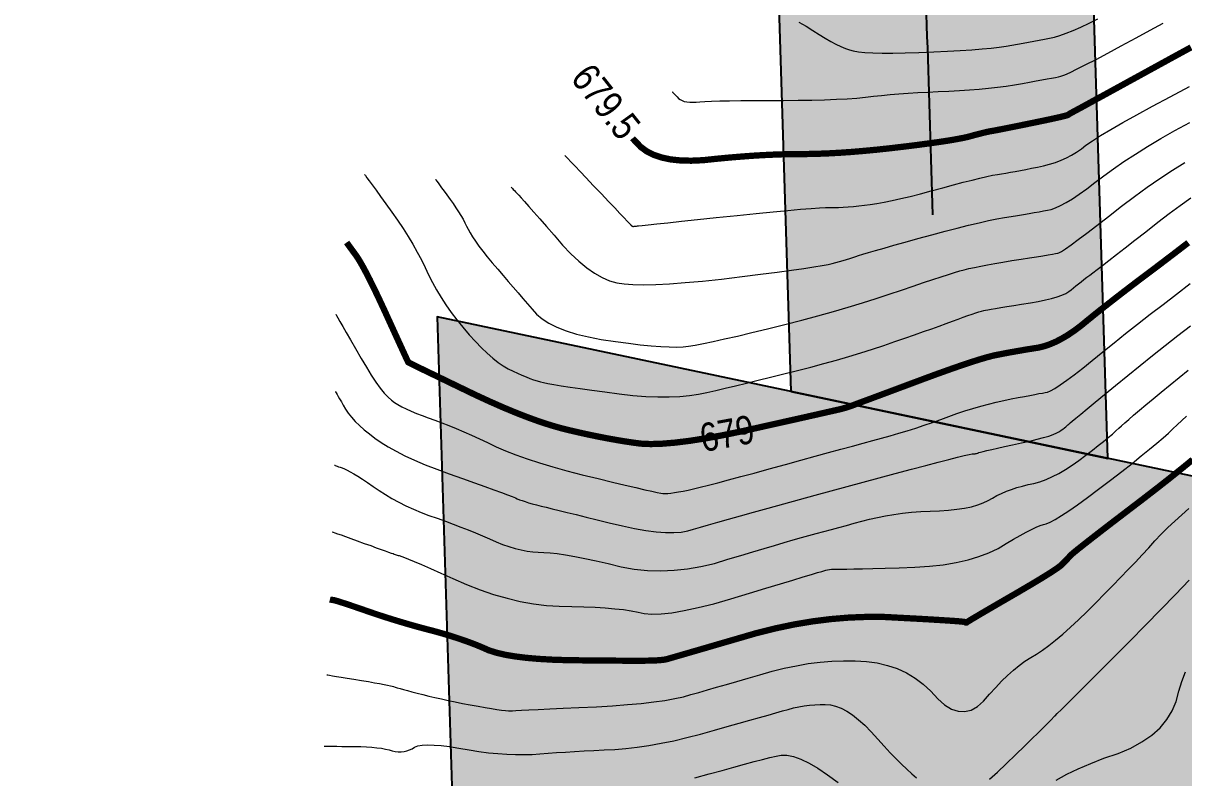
# Model space of a CAD drawing. Extents: x 637295 to 638874, y 5971243 to 5973352.
# Drawn here: x 638047.96 to 638084.81, y 5971351.33 to 5971375.29 of the extents above; entities that cross this region are included whole.
import ezdxf

# ---------------------------------------------------------------- set-up
doc = ezdxf.new("R2010")
doc.units = 0
doc.header["$LTSCALE"] = 5
doc.layers.add('C-TOPO-MAJR', color=7, linetype='Continuous', lineweight=15, true_color=0xd3aa5f)
doc.layers.add('C-TOPO-MINR', color=7, linetype='Continuous', lineweight=13, true_color=0xe9d5af)
doc.layers.add('C-TOPO-MAJR-TEXT', color=7, linetype='Continuous', true_color=0x644b1b)
for name, color, linetype in [('P-TEMP-ATCO PIPELINES', 104, 'Continuous'), ('P-TEMP-ATCO PIPELINES-H', 71, 'Continuous'), ('T-WATER', 160, 'Continuous')]:
    doc.layers.add(name, color=color, linetype=linetype)
doc.styles.add('1.0', font='ARIALN.TTF', dxfattribs={"height": 1})
doc.styles.get("Standard").update_dxf_attribs({"font": 'ARIALN.TTF'})
doc.dimstyles.new('Compass 500', dxfattribs={"dimscale": 0.5, "dimtxt": 0.9, "dimasz": 2, "dimexe": 0.2, "dimexo": 0.0625, "dimgap": 0.5, "dimtad": 0, "dimtih": 1, "dimtoh": 1, "dimzin": 0, "dimdsep": 46, "dimtxsty": '1.0', "dimcen": 0.1, "dimse1": 1, "dimse2": 1, "dimclrd": 256, "dimclrt": 256, "dimaunit": 1, "dimadec": 4, "dimazin": 0, "dimtfac": 0.06, "dimtofl": 0, "dimtmove": 0, "dimatfit": 0, "dimfxl": 0.2, "dimtolj": 1, "dimtzin": 0, "dimlwd": -1, "dimarcsym": 0})

msp = doc.modelspace()

# ---------------------------------------------------------------- hatches: boundary and pattern name
at = {"layer": 'P-TEMP-ATCO PIPELINES-H'}
h = msp.add_hatch(color=256, dxfattribs=at)
h.dxf.hatch_style = 1
h.paths.add_polyline_path([(638072.33, 5971363.596), (638082.398, 5971361.471), (638081.509, 5971390.05), (638080.036, 5971392.305), (638055.253, 5971418.726), (638047.961, 5971411.887), (638071.612, 5971386.674)])
h = msp.add_hatch(color=256, dxfattribs=at)
h.dxf.hatch_style = 1
h.paths.add_polyline_path([(638090.453, 5971359.772), (638061.107, 5971365.964), (638061.73, 5971345.979), (638091.075, 5971339.787)])

# ---------------------------------------------------------------- linework, layer by layer
at = {"layer": 'C-TOPO-MAJR', "const_width": 0.2, "flags": 128}
for points in [[(638066.862, 5971372.101), (638066.862, 5971372.101), (638066.882, 5971372.08), (638066.921, 5971372.039), (638066.979, 5971371.978), (638067.057, 5971371.896), (638067.155, 5971371.793), (638067.271, 5971371.67), (638067.408, 5971371.527), (638067.564, 5971371.362), (638067.752, 5971371.224), (638067.972, 5971371.112), (638068.224, 5971371.026), (638068.509, 5971370.965), (638068.825, 5971370.931), (638069.174, 5971370.923), (638069.555, 5971370.94), (638069.968, 5971370.984), (638070.369, 5971371.022), (638070.758, 5971371.054), (638071.134, 5971371.082), (638071.498, 5971371.103), (638071.849, 5971371.119), (638072.189, 5971371.13), (638072.516, 5971371.135), (638072.83, 5971371.135), (638073.162, 5971371.142), (638073.51, 5971371.155), (638073.875, 5971371.175), (638074.257, 5971371.201), (638074.655, 5971371.235), (638075.07, 5971371.274), (638075.502, 5971371.321), (638075.951, 5971371.374), (638076.36, 5971371.425), (638076.728, 5971371.474), (638077.055, 5971371.52), (638077.342, 5971371.564), (638077.588, 5971371.606), (638077.794, 5971371.645), (638077.959, 5971371.681), (638078.084, 5971371.716), (638078.198, 5971371.747), (638078.303, 5971371.774), (638078.397, 5971371.798), (638078.481, 5971371.819), (638078.555, 5971371.836), (638078.618, 5971371.849), (638078.672, 5971371.86), (638078.715, 5971371.866), (638078.788, 5971371.879), (638078.89, 5971371.899), (638079.021, 5971371.924), (638079.181, 5971371.956), (638079.371, 5971371.994), (638079.59, 5971372.038), (638079.839, 5971372.089), (638080.116, 5971372.146), (638080.36, 5971372.196), (638080.571, 5971372.241), (638080.749, 5971372.28), (638080.893, 5971372.312), (638081.003, 5971372.339), (638081.081, 5971372.359), (638081.125, 5971372.373), (638081.135, 5971372.381), (638081.15, 5971372.392), (638081.169, 5971372.404), (638081.192, 5971372.418), (638081.22, 5971372.434), (638081.252, 5971372.451), (638081.288, 5971372.471), (638081.328, 5971372.493), (638081.373, 5971372.517), (638081.483, 5971372.576), (638081.658, 5971372.671), (638081.898, 5971372.803), (638082.203, 5971372.969), (638082.573, 5971373.172), (638083.008, 5971373.411), (638083.508, 5971373.685), (638084.074, 5971373.996), (638084.583, 5971374.275), (638085.037, 5971374.522)], [(638058.229, 5971368.326), (638058.229, 5971368.326), (638058.238, 5971368.313), (638058.256, 5971368.289), (638058.283, 5971368.252), (638058.319, 5971368.202), (638058.364, 5971368.14), (638058.418, 5971368.066), (638058.481, 5971367.98), (638058.553, 5971367.881), (638058.637, 5971367.748), (638058.734, 5971367.58), (638058.843, 5971367.378), (638058.965, 5971367.141), (638059.099, 5971366.869), (638059.246, 5971366.563), (638059.405, 5971366.222), (638059.577, 5971365.846), (638059.727, 5971365.517), (638059.856, 5971365.235), (638059.964, 5971364.999), (638060.051, 5971364.81), (638060.117, 5971364.667), (638060.162, 5971364.572), (638060.185, 5971364.522), (638060.188, 5971364.519), (638060.249, 5971364.489), (638060.369, 5971364.429), (638060.547, 5971364.342), (638060.785, 5971364.227), (638061.081, 5971364.084), (638061.436, 5971363.912), (638061.85, 5971363.712), (638062.323, 5971363.484), (638062.774, 5971363.276), (638063.205, 5971363.086), (638063.614, 5971362.916), (638064.003, 5971362.765), (638064.37, 5971362.633), (638064.717, 5971362.521), (638065.042, 5971362.428), (638065.347, 5971362.353), (638065.645, 5971362.284), (638065.938, 5971362.22), (638066.225, 5971362.161), (638066.507, 5971362.106), (638066.783, 5971362.057), (638067.053, 5971362.012), (638067.317, 5971361.972), (638067.576, 5971361.938), (638067.884, 5971361.925), (638068.242, 5971361.936), (638068.65, 5971361.97), (638069.108, 5971362.026), (638069.616, 5971362.105), (638070.173, 5971362.206), (638070.78, 5971362.331), (638071.437, 5971362.478), (638072.017, 5971362.608), (638072.52, 5971362.72), (638072.946, 5971362.816), (638073.295, 5971362.895), (638073.568, 5971362.957), (638073.763, 5971363.001), (638073.881, 5971363.028), (638073.922, 5971363.039), (638073.963, 5971363.049), (638074.002, 5971363.06), (638074.04, 5971363.07), (638074.077, 5971363.081), (638074.113, 5971363.092), (638074.148, 5971363.103), (638074.181, 5971363.114), (638074.214, 5971363.125), (638074.304, 5971363.158), (638074.452, 5971363.213), (638074.657, 5971363.289), (638074.919, 5971363.386), (638075.239, 5971363.505), (638075.616, 5971363.646), (638076.05, 5971363.808), (638076.542, 5971363.992), (638076.99, 5971364.157), (638077.396, 5971364.302), (638077.758, 5971364.428), (638078.077, 5971364.534), (638078.352, 5971364.621), (638078.585, 5971364.689), (638078.774, 5971364.737), (638078.92, 5971364.766), (638079.069, 5971364.795), (638079.221, 5971364.824), (638079.377, 5971364.852), (638079.536, 5971364.88), (638079.699, 5971364.908), (638079.865, 5971364.936), (638080.034, 5971364.963), (638080.207, 5971364.99), (638080.383, 5971365.035), (638080.564, 5971365.097), (638080.749, 5971365.177), (638080.938, 5971365.275), (638081.131, 5971365.39), (638081.328, 5971365.523), (638081.53, 5971365.674), (638081.735, 5971365.842), (638081.949, 5971366.016), (638082.172, 5971366.194), (638082.404, 5971366.376), (638082.644, 5971366.564), (638082.893, 5971366.756), (638083.151, 5971366.954), (638083.417, 5971367.156), (638083.693, 5971367.363), (638083.96, 5971367.564), (638084.219, 5971367.761), (638084.47, 5971367.952), (638084.714, 5971368.139), (638084.949, 5971368.32)], [(638057.698, 5971356.988), (638057.698, 5971356.988), (638057.702, 5971356.987), (638057.709, 5971356.986), (638057.721, 5971356.984), (638057.736, 5971356.982), (638057.755, 5971356.979), (638057.777, 5971356.975), (638057.804, 5971356.971), (638057.834, 5971356.966), (638057.891, 5971356.951), (638057.973, 5971356.927), (638058.081, 5971356.892), (638058.215, 5971356.849), (638058.375, 5971356.795), (638058.561, 5971356.732), (638058.773, 5971356.659), (638059.011, 5971356.576), (638059.252, 5971356.495), (638059.494, 5971356.417), (638059.739, 5971356.34), (638059.987, 5971356.265), (638060.236, 5971356.192), (638060.488, 5971356.121), (638060.742, 5971356.053), (638060.999, 5971355.986), (638061.247, 5971355.917), (638061.487, 5971355.846), (638061.718, 5971355.772), (638061.94, 5971355.697), (638062.154, 5971355.62), (638062.36, 5971355.541), (638062.556, 5971355.459), (638062.745, 5971355.375), (638062.976, 5971355.302), (638063.249, 5971355.237), (638063.565, 5971355.183), (638063.923, 5971355.138), (638064.324, 5971355.103), (638064.767, 5971355.078), (638065.253, 5971355.062), (638065.782, 5971355.056), (638066.254, 5971355.052), (638066.671, 5971355.048), (638067.033, 5971355.046), (638067.338, 5971355.045), (638067.588, 5971355.045), (638067.782, 5971355.047), (638067.921, 5971355.049), (638068.003, 5971355.053), (638068.079, 5971355.057), (638068.147, 5971355.062), (638068.208, 5971355.067), (638068.262, 5971355.072), (638068.309, 5971355.078), (638068.349, 5971355.084), (638068.381, 5971355.091), (638068.406, 5971355.098), (638068.504, 5971355.126), (638068.675, 5971355.176), (638068.918, 5971355.246), (638069.234, 5971355.338), (638069.623, 5971355.451), (638070.085, 5971355.586), (638070.62, 5971355.741), (638071.227, 5971355.918), (638071.829, 5971356.069), (638072.424, 5971356.194), (638073.014, 5971356.294), (638073.599, 5971356.367), (638074.177, 5971356.415), (638074.75, 5971356.437), (638075.317, 5971356.434), (638075.878, 5971356.404), (638076.37, 5971356.378), (638076.792, 5971356.354), (638077.146, 5971356.332), (638077.43, 5971356.314), (638077.645, 5971356.298), (638077.79, 5971356.284), (638077.867, 5971356.274), (638077.874, 5971356.266), (638077.881, 5971356.26), (638077.888, 5971356.256), (638077.894, 5971356.253), (638077.901, 5971356.253), (638077.907, 5971356.255), (638077.914, 5971356.258), (638077.92, 5971356.264), (638077.926, 5971356.271), (638077.976, 5971356.303), (638078.068, 5971356.359), (638078.204, 5971356.44), (638078.383, 5971356.546), (638078.606, 5971356.676), (638078.871, 5971356.831), (638079.18, 5971357.01), (638079.532, 5971357.214), (638079.845, 5971357.398), (638080.12, 5971357.561), (638080.355, 5971357.704), (638080.552, 5971357.827), (638080.71, 5971357.93), (638080.829, 5971358.012), (638080.91, 5971358.074), (638080.951, 5971358.115), (638080.991, 5971358.156), (638081.029, 5971358.195), (638081.066, 5971358.232), (638081.101, 5971358.269), (638081.135, 5971358.305), (638081.167, 5971358.339), (638081.197, 5971358.372), (638081.226, 5971358.403), (638081.312, 5971358.477), (638081.455, 5971358.594), (638081.655, 5971358.752), (638081.912, 5971358.953), (638082.225, 5971359.196), (638082.596, 5971359.481), (638083.024, 5971359.808), (638083.509, 5971360.178), (638083.958, 5971360.525), (638084.371, 5971360.849), (638084.747, 5971361.15), (638085.086, 5971361.428)]]:
    msp.add_lwpolyline(points, dxfattribs=at)
at = {"layer": 'C-TOPO-MINR', "flags": 128}
for points in [[(638068.566, 5971373.111), (638068.566, 5971373.111), (638068.572, 5971373.105), (638068.583, 5971373.094), (638068.599, 5971373.076), (638068.621, 5971373.053), (638068.649, 5971373.024), (638068.682, 5971372.989), (638068.72, 5971372.949), (638068.764, 5971372.903), (638068.817, 5971372.864), (638068.879, 5971372.832), (638068.95, 5971372.808), (638069.03, 5971372.791), (638069.12, 5971372.781), (638069.218, 5971372.779), (638069.325, 5971372.784), (638069.442, 5971372.796), (638069.606, 5971372.807), (638069.818, 5971372.816), (638070.078, 5971372.823), (638070.386, 5971372.829), (638070.742, 5971372.834), (638071.145, 5971372.836), (638071.597, 5971372.838), (638072.096, 5971372.837), (638072.563, 5971372.841), (638072.999, 5971372.848), (638073.404, 5971372.859), (638073.777, 5971372.873), (638074.118, 5971372.891), (638074.428, 5971372.913), (638074.706, 5971372.939), (638074.953, 5971372.968), (638075.212, 5971372.995), (638075.482, 5971373.021), (638075.764, 5971373.044), (638076.059, 5971373.066), (638076.364, 5971373.085), (638076.682, 5971373.103), (638077.012, 5971373.118), (638077.353, 5971373.132), (638077.684, 5971373.149), (638078.003, 5971373.17), (638078.311, 5971373.195), (638078.607, 5971373.224), (638078.893, 5971373.257), (638079.167, 5971373.294), (638079.43, 5971373.334), (638079.682, 5971373.379), (638079.912, 5971373.42), (638080.119, 5971373.457), (638080.305, 5971373.491), (638080.469, 5971373.521), (638080.61, 5971373.547), (638080.73, 5971373.57), (638080.827, 5971373.59), (638080.903, 5971373.605), (638081.028, 5971373.652), (638081.203, 5971373.729), (638081.427, 5971373.836), (638081.702, 5971373.974), (638082.026, 5971374.142), (638082.399, 5971374.341), (638082.823, 5971374.57), (638083.296, 5971374.829), (638083.739, 5971375.071), (638084.153, 5971375.296)], [(638072.588, 5971375.323), (638072.817, 5971375.199), (638073.03, 5971375.057), (638073.231, 5971374.929), (638073.421, 5971374.814), (638073.598, 5971374.713), (638073.765, 5971374.625), (638073.919, 5971374.551), (638074.062, 5971374.491), (638074.192, 5971374.444), (638074.312, 5971374.411), (638074.475, 5971374.384), (638074.683, 5971374.364), (638074.936, 5971374.35), (638075.233, 5971374.343), (638075.575, 5971374.342), (638075.961, 5971374.348), (638076.392, 5971374.36), (638076.867, 5971374.379), (638077.306, 5971374.4), (638077.708, 5971374.422), (638078.073, 5971374.446), (638078.402, 5971374.471), (638078.695, 5971374.498), (638078.95, 5971374.527), (638079.17, 5971374.558), (638079.352, 5971374.59), (638079.532, 5971374.622), (638079.708, 5971374.655), (638079.881, 5971374.687), (638080.051, 5971374.72), (638080.218, 5971374.752), (638080.381, 5971374.785), (638080.542, 5971374.818), (638080.699, 5971374.851), (638080.877, 5971374.902), (638081.076, 5971374.972), (638081.297, 5971375.059), (638081.538, 5971375.165), (638081.8, 5971375.289), (638082.083, 5971375.431)], [(638065.158, 5971371.091), (638065.158, 5971371.091), (638065.191, 5971371.057), (638065.255, 5971370.989), (638065.352, 5971370.887), (638065.481, 5971370.752), (638065.642, 5971370.582), (638065.835, 5971370.378), (638066.061, 5971370.141), (638066.319, 5971369.869), (638066.545, 5971369.63), (638066.741, 5971369.424), (638066.905, 5971369.251), (638067.038, 5971369.111), (638067.14, 5971369.003), (638067.21, 5971368.928), (638067.249, 5971368.886), (638067.257, 5971368.876), (638067.265, 5971368.868), (638067.273, 5971368.861), (638067.281, 5971368.855), (638067.288, 5971368.849), (638067.296, 5971368.845), (638067.303, 5971368.842), (638067.31, 5971368.84), (638067.317, 5971368.839), (638067.327, 5971368.839), (638067.341, 5971368.839), (638067.358, 5971368.84), (638067.378, 5971368.841), (638067.402, 5971368.843), (638067.429, 5971368.846), (638067.459, 5971368.85), (638067.493, 5971368.854), (638067.607, 5971368.866), (638067.8, 5971368.887), (638068.073, 5971368.916), (638068.425, 5971368.953), (638068.857, 5971368.999), (638069.369, 5971369.053), (638069.96, 5971369.115), (638070.631, 5971369.186), (638071.235, 5971369.248), (638071.77, 5971369.301), (638072.238, 5971369.345), (638072.639, 5971369.38), (638072.972, 5971369.407), (638073.237, 5971369.424), (638073.435, 5971369.433), (638073.565, 5971369.433), (638073.702, 5971369.436), (638073.846, 5971369.441), (638073.996, 5971369.449), (638074.154, 5971369.46), (638074.319, 5971369.474), (638074.491, 5971369.49), (638074.669, 5971369.51), (638074.855, 5971369.532), (638075.063, 5971369.564), (638075.294, 5971369.606), (638075.548, 5971369.657), (638075.825, 5971369.719), (638076.124, 5971369.791), (638076.447, 5971369.872), (638076.792, 5971369.964), (638077.16, 5971370.065), (638077.498, 5971370.156), (638077.806, 5971370.237), (638078.084, 5971370.308), (638078.332, 5971370.369), (638078.55, 5971370.419), (638078.738, 5971370.46), (638078.895, 5971370.49), (638079.023, 5971370.51), (638079.16, 5971370.532), (638079.305, 5971370.557), (638079.459, 5971370.585), (638079.621, 5971370.615), (638079.793, 5971370.648), (638079.972, 5971370.683), (638080.161, 5971370.721), (638080.358, 5971370.761), (638080.549, 5971370.811), (638080.733, 5971370.87), (638080.911, 5971370.937), (638081.082, 5971371.014), (638081.246, 5971371.1), (638081.404, 5971371.196), (638081.555, 5971371.3), (638081.7, 5971371.414), (638081.904, 5971371.554), (638082.167, 5971371.721), (638082.49, 5971371.914), (638082.871, 5971372.134), (638083.312, 5971372.381), (638083.812, 5971372.655), (638084.371, 5971372.955), (638084.989, 5971373.281)], [(638063.455, 5971370.081), (638063.455, 5971370.081), (638063.461, 5971370.074), (638063.474, 5971370.06), (638063.494, 5971370.039), (638063.521, 5971370.011), (638063.554, 5971369.977), (638063.594, 5971369.935), (638063.64, 5971369.886), (638063.693, 5971369.83), (638063.773, 5971369.743), (638063.879, 5971369.623), (638064.013, 5971369.473), (638064.173, 5971369.291), (638064.36, 5971369.077), (638064.573, 5971368.831), (638064.813, 5971368.554), (638065.08, 5971368.245), (638065.343, 5971367.971), (638065.6, 5971367.731), (638065.852, 5971367.525), (638066.099, 5971367.353), (638066.341, 5971367.216), (638066.579, 5971367.113), (638066.811, 5971367.044), (638067.039, 5971367.01), (638067.32, 5971366.99), (638067.654, 5971366.984), (638068.042, 5971366.992), (638068.483, 5971367.014), (638068.978, 5971367.051), (638069.526, 5971367.101), (638070.127, 5971367.166), (638070.782, 5971367.245), (638071.371, 5971367.317), (638071.894, 5971367.384), (638072.35, 5971367.445), (638072.741, 5971367.5), (638073.065, 5971367.549), (638073.323, 5971367.593), (638073.515, 5971367.63), (638073.641, 5971367.661), (638073.762, 5971367.693), (638073.879, 5971367.724), (638073.991, 5971367.755), (638074.099, 5971367.786), (638074.202, 5971367.817), (638074.301, 5971367.848), (638074.395, 5971367.879), (638074.485, 5971367.91), (638074.62, 5971367.953), (638074.799, 5971368.007), (638075.023, 5971368.073), (638075.291, 5971368.15), (638075.604, 5971368.238), (638075.962, 5971368.338), (638076.364, 5971368.45), (638076.811, 5971368.573), (638077.229, 5971368.685), (638077.617, 5971368.786), (638077.976, 5971368.875), (638078.306, 5971368.953), (638078.606, 5971369.02), (638078.877, 5971369.076), (638079.119, 5971369.12), (638079.331, 5971369.153), (638079.532, 5971369.185), (638079.72, 5971369.216), (638079.897, 5971369.246), (638080.061, 5971369.274), (638080.214, 5971369.302), (638080.355, 5971369.328), (638080.484, 5971369.353), (638080.6, 5971369.377), (638080.737, 5971369.425), (638080.895, 5971369.498), (638081.073, 5971369.595), (638081.271, 5971369.716), (638081.489, 5971369.862), (638081.727, 5971370.032), (638081.986, 5971370.227), (638082.265, 5971370.446), (638082.572, 5971370.67), (638082.907, 5971370.9), (638083.269, 5971371.136), (638083.659, 5971371.378), (638084.076, 5971371.626), (638084.521, 5971371.879), (638084.994, 5971372.137)], [(638061.054, 5971370.33), (638061.054, 5971370.33), (638061.066, 5971370.313), (638061.092, 5971370.278), (638061.131, 5971370.225), (638061.182, 5971370.154), (638061.246, 5971370.066), (638061.323, 5971369.96), (638061.413, 5971369.837), (638061.516, 5971369.696), (638061.612, 5971369.56), (638061.7, 5971369.429), (638061.782, 5971369.302), (638061.856, 5971369.181), (638061.924, 5971369.065), (638061.984, 5971368.953), (638062.038, 5971368.847), (638062.084, 5971368.745), (638062.146, 5971368.631), (638062.224, 5971368.505), (638062.318, 5971368.365), (638062.428, 5971368.214), (638062.554, 5971368.049), (638062.695, 5971367.872), (638062.852, 5971367.683), (638063.025, 5971367.48), (638063.194, 5971367.283), (638063.359, 5971367.092), (638063.519, 5971366.905), (638063.675, 5971366.723), (638063.827, 5971366.547), (638063.975, 5971366.376), (638064.118, 5971366.21), (638064.257, 5971366.049), (638064.435, 5971365.899), (638064.651, 5971365.762), (638064.907, 5971365.636), (638065.2, 5971365.522), (638065.532, 5971365.419), (638065.903, 5971365.328), (638066.313, 5971365.249), (638066.761, 5971365.181), (638067.174, 5971365.125), (638067.551, 5971365.079), (638067.894, 5971365.044), (638068.201, 5971365.021), (638068.474, 5971365.008), (638068.711, 5971365.006), (638068.913, 5971365.015), (638069.08, 5971365.035), (638069.295, 5971365.07), (638069.558, 5971365.119), (638069.87, 5971365.184), (638070.229, 5971365.262), (638070.636, 5971365.356), (638071.091, 5971365.464), (638071.595, 5971365.587), (638072.146, 5971365.724), (638072.678, 5971365.862), (638073.19, 5971365.999), (638073.683, 5971366.136), (638074.155, 5971366.272), (638074.608, 5971366.409), (638075.042, 5971366.545), (638075.456, 5971366.681), (638075.85, 5971366.817), (638076.212, 5971366.94), (638076.541, 5971367.051), (638076.837, 5971367.15), (638077.102, 5971367.236), (638077.333, 5971367.31), (638077.533, 5971367.372), (638077.699, 5971367.421), (638077.834, 5971367.458), (638077.988, 5971367.497), (638078.163, 5971367.536), (638078.359, 5971367.576), (638078.574, 5971367.618), (638078.81, 5971367.661), (638079.066, 5971367.705), (638079.343, 5971367.75), (638079.64, 5971367.797), (638079.904, 5971367.838), (638080.136, 5971367.875), (638080.335, 5971367.907), (638080.502, 5971367.934), (638080.636, 5971367.956), (638080.737, 5971367.973), (638080.806, 5971367.985), (638080.842, 5971367.993), (638080.926, 5971368.04), (638081.057, 5971368.126), (638081.235, 5971368.253), (638081.459, 5971368.418), (638081.732, 5971368.624), (638082.051, 5971368.869), (638082.417, 5971369.153), (638082.831, 5971369.478), (638083.24, 5971369.787), (638083.646, 5971370.08), (638084.048, 5971370.359), (638084.446, 5971370.622), (638084.84, 5971370.87)], [(638058.801, 5971370.482), (638058.801, 5971370.482), (638058.825, 5971370.449), (638058.873, 5971370.383), (638058.945, 5971370.284), (638059.041, 5971370.152), (638059.162, 5971369.987), (638059.306, 5971369.788), (638059.474, 5971369.557), (638059.667, 5971369.293), (638059.849, 5971369.032), (638060.02, 5971368.775), (638060.181, 5971368.52), (638060.332, 5971368.269), (638060.472, 5971368.021), (638060.602, 5971367.776), (638060.721, 5971367.534), (638060.83, 5971367.296), (638060.951, 5971367.058), (638061.083, 5971366.819), (638061.227, 5971366.582), (638061.383, 5971366.344), (638061.551, 5971366.107), (638061.73, 5971365.87), (638061.92, 5971365.633), (638062.123, 5971365.396), (638062.319, 5971365.18), (638062.509, 5971364.985), (638062.692, 5971364.809), (638062.869, 5971364.655), (638063.039, 5971364.52), (638063.203, 5971364.407), (638063.361, 5971364.313), (638063.512, 5971364.24), (638063.657, 5971364.174), (638063.794, 5971364.113), (638063.925, 5971364.059), (638064.05, 5971364.01), (638064.167, 5971363.968), (638064.278, 5971363.932), (638064.382, 5971363.902), (638064.48, 5971363.879), (638064.622, 5971363.85), (638064.81, 5971363.817), (638065.043, 5971363.779), (638065.321, 5971363.736), (638065.644, 5971363.689), (638066.013, 5971363.636), (638066.426, 5971363.58), (638066.885, 5971363.518), (638067.319, 5971363.471), (638067.728, 5971363.439), (638068.113, 5971363.423), (638068.473, 5971363.421), (638068.808, 5971363.434), (638069.118, 5971363.463), (638069.403, 5971363.506), (638069.664, 5971363.564), (638069.947, 5971363.629), (638070.251, 5971363.7), (638070.578, 5971363.777), (638070.927, 5971363.861), (638071.298, 5971363.951), (638071.691, 5971364.047), (638072.105, 5971364.15), (638072.542, 5971364.259), (638072.968, 5971364.369), (638073.382, 5971364.481), (638073.785, 5971364.593), (638074.176, 5971364.708), (638074.557, 5971364.823), (638074.925, 5971364.94), (638075.283, 5971365.057), (638075.629, 5971365.177), (638075.954, 5971365.289), (638076.258, 5971365.395), (638076.541, 5971365.495), (638076.804, 5971365.588), (638077.045, 5971365.674), (638077.266, 5971365.754), (638077.465, 5971365.828), (638077.644, 5971365.894), (638077.807, 5971365.954), (638077.954, 5971366.007), (638078.086, 5971366.053), (638078.202, 5971366.091), (638078.302, 5971366.123), (638078.386, 5971366.148), (638078.455, 5971366.165), (638078.508, 5971366.176), (638078.589, 5971366.19), (638078.697, 5971366.209), (638078.834, 5971366.232), (638078.999, 5971366.259), (638079.191, 5971366.29), (638079.411, 5971366.325), (638079.66, 5971366.364), (638079.936, 5971366.407), (638080.186, 5971366.453), (638080.412, 5971366.5), (638080.611, 5971366.55), (638080.786, 5971366.601), (638080.935, 5971366.654), (638081.058, 5971366.71), (638081.156, 5971366.767), (638081.229, 5971366.827), (638081.305, 5971366.888), (638081.384, 5971366.951), (638081.466, 5971367.016), (638081.551, 5971367.082), (638081.639, 5971367.15), (638081.73, 5971367.22), (638081.824, 5971367.292), (638081.921, 5971367.365), (638082.054, 5971367.466), (638082.223, 5971367.596), (638082.426, 5971367.754), (638082.666, 5971367.94), (638082.941, 5971368.154), (638083.251, 5971368.397), (638083.597, 5971368.668), (638083.978, 5971368.967), (638084.345, 5971369.246), (638084.697, 5971369.505), (638085.035, 5971369.744)], [(638057.884, 5971366.05), (638057.884, 5971366.05), (638057.906, 5971366.011), (638057.951, 5971365.933), (638058.017, 5971365.816), (638058.107, 5971365.66), (638058.218, 5971365.465), (638058.352, 5971365.232), (638058.508, 5971364.959), (638058.687, 5971364.647), (638058.855, 5971364.366), (638059.013, 5971364.115), (638059.161, 5971363.895), (638059.298, 5971363.705), (638059.426, 5971363.545), (638059.543, 5971363.416), (638059.65, 5971363.318), (638059.747, 5971363.25), (638059.858, 5971363.181), (638059.983, 5971363.112), (638060.122, 5971363.041), (638060.276, 5971362.971), (638060.444, 5971362.899), (638060.625, 5971362.827), (638060.821, 5971362.754), (638061.032, 5971362.68), (638061.249, 5971362.6), (638061.474, 5971362.512), (638061.706, 5971362.418), (638061.945, 5971362.316), (638062.191, 5971362.208), (638062.445, 5971362.093), (638062.706, 5971361.97), (638062.974, 5971361.841), (638063.272, 5971361.712), (638063.601, 5971361.584), (638063.961, 5971361.457), (638064.35, 5971361.33), (638064.771, 5971361.204), (638065.221, 5971361.078), (638065.702, 5971360.953), (638066.214, 5971360.828), (638066.668, 5971360.718), (638067.067, 5971360.623), (638067.408, 5971360.542), (638067.693, 5971360.476), (638067.921, 5971360.425), (638068.093, 5971360.388), (638068.208, 5971360.365), (638068.266, 5971360.357), (638068.339, 5971360.355), (638068.425, 5971360.359), (638068.526, 5971360.368), (638068.641, 5971360.384), (638068.77, 5971360.405), (638068.913, 5971360.432), (638069.07, 5971360.464), (638069.242, 5971360.503), (638069.456, 5971360.554), (638069.714, 5971360.618), (638070.014, 5971360.696), (638070.357, 5971360.786), (638070.743, 5971360.89), (638071.172, 5971361.006), (638071.645, 5971361.136), (638072.16, 5971361.279), (638072.645, 5971361.413), (638073.101, 5971361.538), (638073.527, 5971361.655), (638073.923, 5971361.763), (638074.29, 5971361.863), (638074.626, 5971361.954), (638074.934, 5971362.036), (638075.211, 5971362.11), (638075.487, 5971362.186), (638075.76, 5971362.266), (638076.03, 5971362.348), (638076.299, 5971362.434), (638076.565, 5971362.522), (638076.829, 5971362.613), (638077.09, 5971362.707), (638077.35, 5971362.804), (638077.606, 5971362.895), (638077.861, 5971362.979), (638078.112, 5971363.058), (638078.361, 5971363.13), (638078.608, 5971363.196), (638078.851, 5971363.256), (638079.093, 5971363.31), (638079.331, 5971363.357), (638079.549, 5971363.4), (638079.745, 5971363.438), (638079.92, 5971363.472), (638080.074, 5971363.501), (638080.207, 5971363.526), (638080.318, 5971363.546), (638080.409, 5971363.561), (638080.478, 5971363.572), (638080.58, 5971363.616), (638080.717, 5971363.694), (638080.887, 5971363.805), (638081.09, 5971363.949), (638081.328, 5971364.126), (638081.598, 5971364.336), (638081.903, 5971364.58), (638082.241, 5971364.858), (638082.594, 5971365.143), (638082.961, 5971365.436), (638083.342, 5971365.737), (638083.738, 5971366.046), (638084.148, 5971366.362), (638084.572, 5971366.687), (638085.011, 5971367.02)], [(638057.872, 5971363.597), (638057.872, 5971363.597), (638057.881, 5971363.581), (638057.899, 5971363.549), (638057.926, 5971363.502), (638057.962, 5971363.44), (638058.007, 5971363.361), (638058.061, 5971363.267), (638058.124, 5971363.157), (638058.196, 5971363.032), (638058.283, 5971362.905), (638058.386, 5971362.776), (638058.504, 5971362.646), (638058.637, 5971362.515), (638058.786, 5971362.382), (638058.95, 5971362.248), (638059.129, 5971362.113), (638059.324, 5971361.976), (638059.547, 5971361.837), (638059.799, 5971361.697), (638060.08, 5971361.556), (638060.389, 5971361.414), (638060.726, 5971361.27), (638061.092, 5971361.124), (638061.486, 5971360.978), (638061.909, 5971360.83), (638062.286, 5971360.697), (638062.618, 5971360.579), (638062.903, 5971360.476), (638063.144, 5971360.388), (638063.338, 5971360.315), (638063.487, 5971360.257), (638063.59, 5971360.215), (638063.647, 5971360.187), (638063.717, 5971360.158), (638063.8, 5971360.128), (638063.895, 5971360.096), (638064.003, 5971360.063), (638064.123, 5971360.028), (638064.257, 5971359.992), (638064.403, 5971359.955), (638064.561, 5971359.916), (638064.752, 5971359.87), (638064.975, 5971359.816), (638065.229, 5971359.754), (638065.516, 5971359.685), (638065.835, 5971359.607), (638066.186, 5971359.522), (638066.569, 5971359.429), (638066.984, 5971359.328), (638067.37, 5971359.247), (638067.726, 5971359.185), (638068.053, 5971359.143), (638068.35, 5971359.119), (638068.617, 5971359.116), (638068.855, 5971359.131), (638069.063, 5971359.166), (638069.242, 5971359.221), (638069.461, 5971359.285), (638069.719, 5971359.36), (638070.017, 5971359.446), (638070.355, 5971359.542), (638070.733, 5971359.649), (638071.151, 5971359.765), (638071.608, 5971359.893), (638072.105, 5971360.03), (638072.605, 5971360.168), (638073.107, 5971360.306), (638073.611, 5971360.443), (638074.117, 5971360.58), (638074.625, 5971360.717), (638075.136, 5971360.854), (638075.649, 5971360.991), (638076.164, 5971361.128), (638076.619, 5971361.248), (638077.014, 5971361.351), (638077.349, 5971361.437), (638077.623, 5971361.506), (638077.838, 5971361.558), (638077.992, 5971361.593), (638078.086, 5971361.611), (638078.12, 5971361.612), (638078.151, 5971361.614), (638078.18, 5971361.617), (638078.207, 5971361.621), (638078.231, 5971361.626), (638078.253, 5971361.632), (638078.273, 5971361.639), (638078.29, 5971361.647), (638078.305, 5971361.657), (638078.355, 5971361.672), (638078.438, 5971361.694), (638078.556, 5971361.723), (638078.708, 5971361.757), (638078.894, 5971361.799), (638079.115, 5971361.847), (638079.369, 5971361.901), (638079.658, 5971361.961), (638079.918, 5971362.02), (638080.149, 5971362.076), (638080.35, 5971362.13), (638080.522, 5971362.181), (638080.665, 5971362.23), (638080.779, 5971362.277), (638080.864, 5971362.321), (638080.919, 5971362.364), (638080.97, 5971362.403), (638081.016, 5971362.439), (638081.058, 5971362.473), (638081.096, 5971362.503), (638081.129, 5971362.531), (638081.157, 5971362.555), (638081.181, 5971362.577), (638081.2, 5971362.595), (638081.266, 5971362.652), (638081.379, 5971362.746), (638081.537, 5971362.878), (638081.743, 5971363.047), (638081.994, 5971363.255), (638082.292, 5971363.499), (638082.637, 5971363.782), (638083.028, 5971364.103), (638083.421, 5971364.422), (638083.817, 5971364.739), (638084.216, 5971365.055), (638084.617, 5971365.37), (638085.021, 5971365.684)], [(638057.842, 5971361.254), (638057.842, 5971361.254), (638057.851, 5971361.251), (638057.868, 5971361.244), (638057.895, 5971361.235), (638057.93, 5971361.222), (638057.974, 5971361.206), (638058.027, 5971361.187), (638058.088, 5971361.165), (638058.159, 5971361.139), (638058.244, 5971361.101), (638058.344, 5971361.048), (638058.46, 5971360.982), (638058.59, 5971360.902), (638058.735, 5971360.809), (638058.895, 5971360.703), (638059.07, 5971360.582), (638059.261, 5971360.449), (638059.46, 5971360.32), (638059.668, 5971360.197), (638059.885, 5971360.079), (638060.112, 5971359.966), (638060.347, 5971359.859), (638060.591, 5971359.756), (638060.844, 5971359.659), (638061.107, 5971359.567), (638061.363, 5971359.475), (638061.612, 5971359.383), (638061.856, 5971359.29), (638062.092, 5971359.197), (638062.323, 5971359.104), (638062.547, 5971359.011), (638062.765, 5971358.917), (638062.976, 5971358.823), (638063.183, 5971358.741), (638063.384, 5971358.67), (638063.58, 5971358.611), (638063.771, 5971358.563), (638063.957, 5971358.527), (638064.138, 5971358.502), (638064.314, 5971358.488), (638064.485, 5971358.486), (638064.686, 5971358.472), (638064.918, 5971358.446), (638065.18, 5971358.407), (638065.472, 5971358.356), (638065.795, 5971358.292), (638066.148, 5971358.216), (638066.532, 5971358.128), (638066.946, 5971358.028), (638067.362, 5971357.956), (638067.78, 5971357.914), (638068.201, 5971357.9), (638068.624, 5971357.916), (638069.048, 5971357.96), (638069.475, 5971358.033), (638069.904, 5971358.135), (638070.335, 5971358.266), (638070.742, 5971358.389), (638071.124, 5971358.504), (638071.482, 5971358.61), (638071.815, 5971358.708), (638072.124, 5971358.798), (638072.409, 5971358.88), (638072.669, 5971358.953), (638072.905, 5971359.018), (638073.141, 5971359.084), (638073.379, 5971359.149), (638073.618, 5971359.214), (638073.858, 5971359.279), (638074.099, 5971359.344), (638074.341, 5971359.409), (638074.584, 5971359.474), (638074.828, 5971359.539), (638075.08, 5971359.597), (638075.34, 5971359.648), (638075.607, 5971359.692), (638075.881, 5971359.729), (638076.164, 5971359.759), (638076.454, 5971359.782), (638076.751, 5971359.798), (638077.056, 5971359.807), (638077.341, 5971359.826), (638077.603, 5971359.853), (638077.845, 5971359.89), (638078.065, 5971359.936), (638078.265, 5971359.991), (638078.443, 5971360.055), (638078.599, 5971360.128), (638078.735, 5971360.211), (638078.877, 5971360.288), (638079.025, 5971360.359), (638079.18, 5971360.426), (638079.341, 5971360.487), (638079.509, 5971360.542), (638079.683, 5971360.592), (638079.863, 5971360.637), (638080.05, 5971360.676), (638080.241, 5971360.731), (638080.437, 5971360.803), (638080.637, 5971360.891), (638080.841, 5971360.995), (638081.05, 5971361.115), (638081.263, 5971361.252), (638081.48, 5971361.405), (638081.702, 5971361.574), (638081.905, 5971361.731), (638082.091, 5971361.876), (638082.259, 5971362.01), (638082.409, 5971362.132), (638082.54, 5971362.242), (638082.654, 5971362.34), (638082.75, 5971362.426), (638082.828, 5971362.501), (638082.931, 5971362.596), (638083.061, 5971362.71), (638083.215, 5971362.843), (638083.396, 5971362.997), (638083.602, 5971363.17), (638083.834, 5971363.363), (638084.092, 5971363.575), (638084.375, 5971363.807), (638084.66, 5971364.039), (638084.947, 5971364.269)], [(638057.772, 5971359.14), (638057.772, 5971359.14), (638057.8, 5971359.13), (638057.857, 5971359.11), (638057.942, 5971359.079), (638058.055, 5971359.038), (638058.197, 5971358.987), (638058.366, 5971358.926), (638058.565, 5971358.854), (638058.791, 5971358.772), (638058.993, 5971358.699), (638059.172, 5971358.635), (638059.326, 5971358.579), (638059.456, 5971358.532), (638059.562, 5971358.494), (638059.644, 5971358.465), (638059.702, 5971358.445), (638059.736, 5971358.433), (638059.769, 5971358.421), (638059.802, 5971358.411), (638059.834, 5971358.401), (638059.865, 5971358.391), (638059.896, 5971358.382), (638059.926, 5971358.373), (638059.955, 5971358.365), (638059.984, 5971358.358), (638060.063, 5971358.327), (638060.193, 5971358.273), (638060.374, 5971358.196), (638060.605, 5971358.096), (638060.888, 5971357.973), (638061.221, 5971357.826), (638061.605, 5971357.657), (638062.039, 5971357.464), (638062.47, 5971357.295), (638062.897, 5971357.149), (638063.321, 5971357.027), (638063.741, 5971356.928), (638064.157, 5971356.853), (638064.57, 5971356.801), (638064.979, 5971356.773), (638065.384, 5971356.769), (638065.763, 5971356.759), (638066.116, 5971356.744), (638066.442, 5971356.723), (638066.741, 5971356.698), (638067.014, 5971356.667), (638067.261, 5971356.63), (638067.481, 5971356.589), (638067.675, 5971356.542), (638067.918, 5971356.523), (638068.212, 5971356.533), (638068.555, 5971356.571), (638068.947, 5971356.637), (638069.39, 5971356.732), (638069.882, 5971356.855), (638070.424, 5971357.007), (638071.016, 5971357.186), (638071.541, 5971357.346), (638072.001, 5971357.486), (638072.395, 5971357.605), (638072.723, 5971357.704), (638072.985, 5971357.783), (638073.181, 5971357.842), (638073.311, 5971357.881), (638073.375, 5971357.9), (638073.438, 5971357.916), (638073.5, 5971357.929), (638073.559, 5971357.94), (638073.618, 5971357.948), (638073.675, 5971357.953), (638073.731, 5971357.956), (638073.785, 5971357.956), (638073.838, 5971357.953), (638073.946, 5971357.952), (638074.11, 5971357.954), (638074.33, 5971357.958), (638074.606, 5971357.964), (638074.938, 5971357.972), (638075.325, 5971357.983), (638075.768, 5971357.996), (638076.266, 5971358.011), (638076.735, 5971358.043), (638077.173, 5971358.094), (638077.581, 5971358.162), (638077.958, 5971358.247), (638078.305, 5971358.35), (638078.622, 5971358.471), (638078.909, 5971358.609), (638079.165, 5971358.765), (638079.4, 5971358.903), (638079.613, 5971359.025), (638079.805, 5971359.129), (638079.975, 5971359.216), (638080.124, 5971359.285), (638080.252, 5971359.338), (638080.358, 5971359.373), (638080.442, 5971359.39), (638080.565, 5971359.443), (638080.725, 5971359.53), (638080.924, 5971359.652), (638081.16, 5971359.809), (638081.434, 5971360), (638081.746, 5971360.227), (638082.096, 5971360.488), (638082.484, 5971360.783), (638082.841, 5971361.058), (638083.166, 5971361.313), (638083.459, 5971361.547), (638083.722, 5971361.76), (638083.952, 5971361.953), (638084.151, 5971362.125), (638084.319, 5971362.276), (638084.455, 5971362.407), (638084.596, 5971362.539), (638084.743, 5971362.673), (638084.894, 5971362.809)], [(638057.597, 5971354.598), (638057.597, 5971354.598), (638057.628, 5971354.593), (638057.689, 5971354.583), (638057.781, 5971354.568), (638057.904, 5971354.548), (638058.057, 5971354.523), (638058.241, 5971354.493), (638058.455, 5971354.458), (638058.7, 5971354.418), (638058.919, 5971354.381), (638059.111, 5971354.348), (638059.277, 5971354.319), (638059.417, 5971354.293), (638059.53, 5971354.27), (638059.618, 5971354.251), (638059.678, 5971354.236), (638059.713, 5971354.224), (638059.766, 5971354.207), (638059.837, 5971354.186), (638059.926, 5971354.161), (638060.034, 5971354.132), (638060.159, 5971354.098), (638060.304, 5971354.06), (638060.466, 5971354.017), (638060.647, 5971353.97), (638060.836, 5971353.923), (638061.034, 5971353.876), (638061.24, 5971353.83), (638061.456, 5971353.783), (638061.68, 5971353.737), (638061.912, 5971353.691), (638062.153, 5971353.646), (638062.403, 5971353.6), (638062.628, 5971353.561), (638062.827, 5971353.527), (638063.001, 5971353.5), (638063.15, 5971353.479), (638063.273, 5971353.464), (638063.371, 5971353.456), (638063.443, 5971353.453), (638063.49, 5971353.457), (638063.601, 5971353.463), (638063.776, 5971353.472), (638064.014, 5971353.484), (638064.315, 5971353.498), (638064.68, 5971353.516), (638065.109, 5971353.536), (638065.601, 5971353.558), (638066.157, 5971353.584), (638066.672, 5971353.614), (638067.147, 5971353.65), (638067.583, 5971353.69), (638067.977, 5971353.736), (638068.332, 5971353.786), (638068.647, 5971353.842), (638068.921, 5971353.902), (638069.155, 5971353.968), (638069.409, 5971354.039), (638069.682, 5971354.117), (638069.975, 5971354.201), (638070.288, 5971354.29), (638070.62, 5971354.386), (638070.972, 5971354.488), (638071.344, 5971354.596), (638071.735, 5971354.71), (638072.123, 5971354.807), (638072.507, 5971354.888), (638072.887, 5971354.952), (638073.264, 5971354.999), (638073.636, 5971355.03), (638074.005, 5971355.044), (638074.371, 5971355.042), (638074.732, 5971355.023), (638075.077, 5971354.975), (638075.403, 5971354.898), (638075.712, 5971354.793), (638076.004, 5971354.658), (638076.278, 5971354.495), (638076.535, 5971354.302), (638076.774, 5971354.081), (638076.996, 5971353.831), (638077.214, 5971353.64), (638077.429, 5971353.51), (638077.64, 5971353.439), (638077.848, 5971353.429), (638078.052, 5971353.478), (638078.253, 5971353.588), (638078.45, 5971353.757), (638078.643, 5971353.987), (638078.835, 5971354.2), (638079.025, 5971354.398), (638079.213, 5971354.58), (638079.4, 5971354.747), (638079.584, 5971354.897), (638079.766, 5971355.032), (638079.947, 5971355.152), (638080.126, 5971355.255), (638080.317, 5971355.381), (638080.522, 5971355.529), (638080.739, 5971355.7), (638080.97, 5971355.893), (638081.213, 5971356.109), (638081.469, 5971356.347), (638081.739, 5971356.607), (638082.021, 5971356.89), (638082.292, 5971357.165), (638082.553, 5971357.431), (638082.803, 5971357.689), (638083.042, 5971357.938), (638083.27, 5971358.179), (638083.488, 5971358.411), (638083.695, 5971358.635), (638083.892, 5971358.851), (638084.094, 5971359.064), (638084.304, 5971359.273), (638084.52, 5971359.479), (638084.743, 5971359.682), (638084.972, 5971359.882)], [(638078.643, 5971351.285), (638078.888, 5971351.511), (638079.165, 5971351.774), (638079.474, 5971352.072), (638079.747, 5971352.336), (638079.983, 5971352.565), (638080.183, 5971352.76), (638080.346, 5971352.919), (638080.473, 5971353.044), (638080.563, 5971353.134), (638080.617, 5971353.189), (638080.635, 5971353.21), (638080.65, 5971353.228), (638080.665, 5971353.245), (638080.678, 5971353.259), (638080.689, 5971353.27), (638080.699, 5971353.28), (638080.707, 5971353.288), (638080.714, 5971353.293), (638080.719, 5971353.296), (638080.789, 5971353.364), (638080.924, 5971353.497), (638081.123, 5971353.696), (638081.387, 5971353.96), (638081.716, 5971354.288), (638082.11, 5971354.682), (638082.568, 5971355.141), (638083.09, 5971355.665), (638083.593, 5971356.174), (638084.076, 5971356.667), (638084.539, 5971357.145), (638084.983, 5971357.607)], [(638080.752, 5971351.252), (638081.091, 5971351.439), (638081.458, 5971351.617), (638081.851, 5971351.786), (638082.272, 5971351.946), (638082.72, 5971352.098), (638083.122, 5971352.271), (638083.478, 5971352.465), (638083.788, 5971352.68), (638084.052, 5971352.917), (638084.269, 5971353.175), (638084.441, 5971353.454), (638084.566, 5971353.755), (638084.645, 5971354.077), (638084.744, 5971354.389), (638084.863, 5971354.69)], [(638057.52, 5971352.328), (638057.52, 5971352.328), (638057.547, 5971352.328), (638057.6, 5971352.328), (638057.68, 5971352.328), (638057.786, 5971352.327), (638057.919, 5971352.327), (638058.079, 5971352.326), (638058.265, 5971352.326), (638058.477, 5971352.325), (638058.676, 5971352.32), (638058.861, 5971352.312), (638059.032, 5971352.3), (638059.189, 5971352.284), (638059.331, 5971352.265), (638059.461, 5971352.241), (638059.576, 5971352.214), (638059.677, 5971352.184), (638059.775, 5971352.163), (638059.87, 5971352.152), (638059.963, 5971352.152), (638060.053, 5971352.162), (638060.139, 5971352.182), (638060.223, 5971352.212), (638060.305, 5971352.252), (638060.383, 5971352.302), (638060.492, 5971352.339), (638060.632, 5971352.362), (638060.802, 5971352.371), (638061.003, 5971352.367), (638061.235, 5971352.349), (638061.498, 5971352.317), (638061.791, 5971352.272), (638062.115, 5971352.213), (638062.43, 5971352.163), (638062.735, 5971352.124), (638063.031, 5971352.094), (638063.317, 5971352.074), (638063.593, 5971352.064), (638063.861, 5971352.063), (638064.118, 5971352.072), (638064.367, 5971352.091), (638064.626, 5971352.109), (638064.896, 5971352.127), (638065.176, 5971352.145), (638065.468, 5971352.162), (638065.77, 5971352.179), (638066.082, 5971352.195), (638066.406, 5971352.211), (638066.74, 5971352.226), (638067.088, 5971352.255), (638067.45, 5971352.297), (638067.825, 5971352.353), (638068.214, 5971352.423), (638068.616, 5971352.506), (638069.032, 5971352.603), (638069.461, 5971352.713), (638069.904, 5971352.837), (638070.313, 5971352.952), (638070.689, 5971353.058), (638071.032, 5971353.155), (638071.341, 5971353.242), (638071.617, 5971353.321), (638071.859, 5971353.39), (638072.068, 5971353.45), (638072.243, 5971353.501), (638072.417, 5971353.545), (638072.589, 5971353.581), (638072.76, 5971353.61), (638072.928, 5971353.631), (638073.096, 5971353.645), (638073.261, 5971353.651), (638073.425, 5971353.65), (638073.587, 5971353.642), (638073.755, 5971353.605), (638073.929, 5971353.539), (638074.108, 5971353.446), (638074.294, 5971353.323), (638074.485, 5971353.173), (638074.682, 5971352.994), (638074.885, 5971352.786), (638075.094, 5971352.55), (638075.295, 5971352.33), (638075.487, 5971352.124), (638075.671, 5971351.934), (638075.847, 5971351.759), (638076.015, 5971351.6), (638076.174, 5971351.455), (638076.325, 5971351.326)], [(638069.287, 5971351.325), (638069.735, 5971351.45), (638070.147, 5971351.564), (638070.523, 5971351.667), (638070.863, 5971351.759), (638071.167, 5971351.84), (638071.435, 5971351.909), (638071.667, 5971351.968), (638071.863, 5971352.015), (638072.023, 5971352.051), (638072.208, 5971352.046), (638072.417, 5971352.002), (638072.65, 5971351.918), (638072.909, 5971351.793), (638073.191, 5971351.629), (638073.499, 5971351.425), (638073.83, 5971351.18)]]:
    msp.add_lwpolyline(points, dxfattribs=at)
at = {"layer": 'P-TEMP-ATCO PIPELINES', "flags": 128}
for points in [[(638072.33, 5971363.596), (638082.398, 5971361.471), (638081.509, 5971390.05), (638080.036, 5971392.305), (638055.253, 5971418.726), (638047.961, 5971411.887), (638071.612, 5971386.674)], [(638090.453, 5971359.772), (638061.107, 5971365.964), (638061.73, 5971345.979), (638091.075, 5971339.787)]]:
    msp.add_lwpolyline(points, close=True, dxfattribs=at)

# ---------------------------------------------------------------- texts
at = {"layer": 'C-TOPO-MAJR-TEXT', "linetype": 'Continuous', "lineweight": -3, "insert": (638070.307, 5971362.258, 679.5), "char_height": 0.8998, "width": 1.68208, "attachment_point": 5, "rotation": 10.5058, "bg_fill": 1, "box_fill_scale": 1.182, "bg_fill_color": 71, "bg_fill_transparency": 0}
msp.add_mtext('679', dxfattribs=at)

# ---------------------------------------------------------------- leaders
at = {"layer": 'T-WATER', "color": 6, "path_type": 1}
msp.add_leader([(638076.841, 5971369.209), (638076.489, 5971380.522)], dimstyle='Compass 500', dxfattribs=at)

# ---------------------------------------------------------------- next in the draw order: texts
at = {"layer": 'C-TOPO-MAJR-TEXT', "linetype": 'Continuous', "lineweight": -3, "insert": (638066.459, 5971372.797, 679.5), "char_height": 0.8998, "width": 2.54562, "attachment_point": 5, "rotation": 308.4265, "bg_fill": 3, "box_fill_scale": 1.181818, "bg_fill_color": 256, "bg_fill_true_color": 13158600, "bg_fill_transparency": 0}
msp.add_mtext('679.5', dxfattribs=at)

doc.saveas('drawing.dxf')
